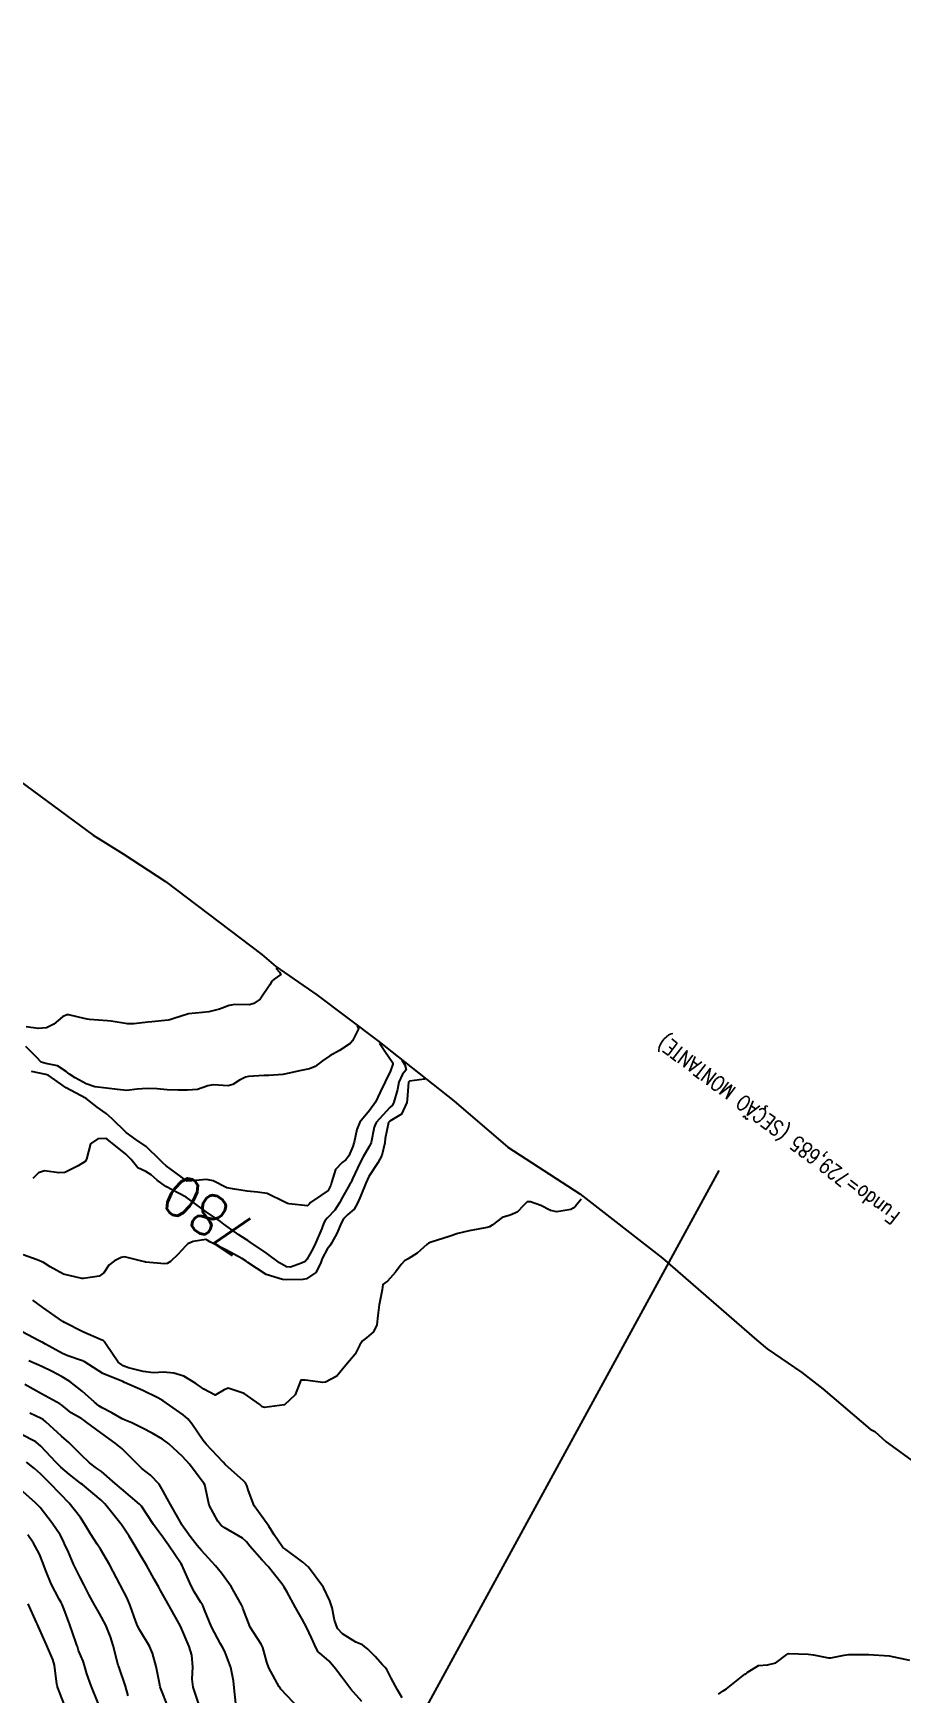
# Model space of a CAD drawing. Header units: metres. Extents: x 318500 to 325275, y 7408834 to 7428799.
# Drawn here: x 323584.1 to 323669.7, y 7421012.5 to 7421176.4 of the extents above; entities that cross this region are included whole.
import ezdxf
from ezdxf.enums import TextEntityAlignment as Align

# ---------------------------------------------------------------- set-up
doc = ezdxf.new("R2010")
doc.units = ezdxf.units.M
doc.header["$MEASUREMENT"] = 0
doc.linetypes.add('CONTINUO', pattern=[0])
for name, color, linetype in [('Area', 45, 'Continuous'), ('Cotas', 45, 'Continuous'), ('Curvas de Nivel 1m', 11, 'Continuous'), ('Curvas de Nivel 5m', 15, 'Continuous'), ('TEXTO', 45, 'Continuous'), ('Vias Primárias', 230, 'Continuous')]:
    doc.layers.add(name, color=color, linetype=linetype)
doc.styles.add('ROMANS', font='romans', dxfattribs={"height": 0.2})
doc.styles.add('Style-STANDARD', font='STANDARD.shx')

msp = doc.modelspace()

# ---------------------------------------------------------------- linework, layer by layer
at = {"layer": 'Area'}
msp.add_lwpolyline([(323582.09, 7421103), (323589.98, 7421097.19), (323592.94, 7421095.33), (323597.1, 7421092.6), (323606.61, 7421085.38), (323608.01, 7421084.22), (323612.04, 7421081.4), (323618.04, 7421076.91), (323625.58, 7421070.95), (323630.9, 7421066.38), (323638, 7421061.76), (323646.17, 7421055.4), (323655.49, 7421047.3), (323656.52, 7421046.46), (323659.94, 7421044.12), (323661.99, 7421042.5), (323666.68, 7421038.54), (323667.15, 7421038.29), (323668.25, 7421037.26), (323674.88, 7421032.47)], dxfattribs=at)
at = {"layer": 'Curvas de Nivel 1m', "flags": 128}
for points, elevation in [([(323608, 7421084.04), (323608.38, 7421083.66), (323608.49, 7421083.43), (323607.84, 7421082.96), (323607.62, 7421082.76), (323607.42, 7421082.39), (323606.46, 7421080.97), (323605.84, 7421080.54), (323605.4, 7421080.43), (323603.97, 7421080.44), (323603.4, 7421080.35), (323602.43, 7421080), (323601.39, 7421079.73), (323600.76, 7421079.68), (323599.39, 7421079.52), (323597.93, 7421079.09), (323597.53, 7421078.95), (323597.38, 7421078.92), (323595.75, 7421078.74), (323595.37, 7421078.7), (323593.97, 7421078.54), (323593.37, 7421078.55), (323591.75, 7421078.8), (323591.38, 7421078.85), (323589.6, 7421078.97), (323589.38, 7421079), (323588.52, 7421079.21), (323587.58, 7421079.43), (323587.38, 7421079.42), (323586.93, 7421079.23), (323586.1, 7421078.52), (323585.36, 7421078.14), (323584.53, 7421078.09), (323583.36, 7421078.24)], 783), ([(323616.04, 7421078.35), (323616.16, 7421078.06), (323615.58, 7421076.86), (323615.35, 7421076.6), (323614.3, 7421075.91), (323613.34, 7421075.4), (323612.61, 7421074.89), (323611.9, 7421074.32), (323611.32, 7421074.1), (323610.34, 7421073.89), (323609.31, 7421073.66), (323608.69, 7421073.56), (323607.31, 7421073.45), (323606.84, 7421073.43), (323605.31, 7421073.34), (323605.01, 7421073.28), (323604.41, 7421073), (323603.75, 7421072.56), (323603.29, 7421072.42), (323601.81, 7421072.52), (323601.29, 7421072.43), (323600.27, 7421072.07), (323599.28, 7421072), (323598.35, 7421072.01), (323597.28, 7421072.04), (323596.28, 7421072.12), (323595.29, 7421072.16), (323594.33, 7421072.09), (323593.28, 7421071.98), (323592.38, 7421072.07), (323591.29, 7421072.21), (323590.15, 7421072.33), (323589.29, 7421072.63), (323588.19, 7421073.22), (323587.65, 7421073.57), (323587.31, 7421073.85), (323586.46, 7421074.39), (323585.31, 7421074.63), (323584.83, 7421074.77), (323584.39, 7421075.26), (323583.34, 7421076.31)], 782), ([(323618.24, 7421076.65), (323618.76, 7421075.86), (323619.55, 7421074.69), (323619.57, 7421074.56), (323619.32, 7421073.91), (323618.8, 7421072.81), (323618.3, 7421071.8), (323617.86, 7421070.82), (323617.26, 7421069.99), (323616.3, 7421068.84), (323615.99, 7421068.1), (323615.75, 7421066.85), (323615.62, 7421066.45), (323615.2, 7421065.52), (323614.93, 7421065.13), (323614.55, 7421064.87), (323613.91, 7421064.15), (323613.49, 7421062.88), (323613.42, 7421062.62), (323613.16, 7421062.09), (323612.46, 7421061.59), (323611.42, 7421060.91), (323611.29, 7421060.75), (323611.14, 7421060.59), (323609.32, 7421060.76), (323609.14, 7421060.82), (323608.9, 7421060.94), (323607.15, 7421061.79), (323606.2, 7421061.93), (323605.16, 7421062.04), (323603.94, 7421062.23), (323603.16, 7421062.37), (323601.83, 7421063.03), (323601.17, 7421063.18), (323599.72, 7421063.06), (323599.23, 7421063.01), (323599.17, 7421063.05), (323599.14, 7421063.07), (323597.18, 7421064.51), (323596.88, 7421064.78), (323596.58, 7421065.1), (323595.21, 7421066.44), (323594.2, 7421067.14), (323593.23, 7421067.81), (323591.85, 7421069.16), (323591.26, 7421069.68), (323590.38, 7421070.31), (323589.27, 7421071.18), (323589.23, 7421071.2), (323587.29, 7421072.23), (323585.85, 7421073.24), (323585.53, 7421073.48), (323585.3, 7421073.53), (323583.87, 7421073.83)], 781), ([(323622.64, 7421073.26), (323622.71, 7421073.16), (323622.69, 7421073.07), (323621.2, 7421072.89), (323621.09, 7421072.78), (323620.97, 7421071.09), (323620.93, 7421070.78), (323620.42, 7421069.63), (323619.25, 7421068.93), (323619.14, 7421068.8), (323618.81, 7421067.22), (323618.75, 7421066.81), (323618.46, 7421065.55), (323618.08, 7421064.82), (323617.18, 7421063.47), (323616.89, 7421062.83), (323616.39, 7421061.6), (323616.07, 7421060.85), (323615.74, 7421060.24), (323615.12, 7421059.72), (323614.7, 7421059.28), (323614.47, 7421058.87), (323614.06, 7421057.91), (323613.49, 7421056.88), (323613.32, 7421056.64), (323613.08, 7421056.29), (323612.59, 7421055.37), (323612.41, 7421054.89), (323611.94, 7421054), (323611.04, 7421053.38), (323610.66, 7421053.29), (323609.04, 7421053.27), (323608.67, 7421053.31), (323607.04, 7421053.8), (323605.25, 7421054.99), (323605.06, 7421055.13), (323604.73, 7421055.33), (323603.08, 7421056.22), (323601.49, 7421057.03), (323601.24, 7421057.19), (323601.09, 7421057.25), (323599.84, 7421057.06), (323599.33, 7421056.82), (323599.08, 7421056.58), (323598.35, 7421055.8), (323597.59, 7421055.08), (323597.27, 7421054.87), (323597.06, 7421054.85), (323595.15, 7421055.03), (323595.06, 7421055.04), (323594.76, 7421055.12), (323593.07, 7421055.54), (323592.73, 7421055.49), (323592.07, 7421055.16), (323591.51, 7421054.71), (323591.04, 7421053.97), (323590.58, 7421053.63), (323589.03, 7421053.39), (323588.84, 7421053.4), (323587.04, 7421053.84), (323585.74, 7421054.55), (323585.06, 7421054.98), (323584.43, 7421055.26), (323583.07, 7421055.73)], 779), ([(323638.15, 7421061.22), (323638.06, 7421061.1), (323637.6, 7421060.56), (323637.36, 7421060.34), (323637.13, 7421060.22), (323635.73, 7421059.99), (323635.13, 7421060.12), (323634.15, 7421060.6), (323633.15, 7421060.98), (323632.81, 7421060.96), (323632.49, 7421060.63), (323631.82, 7421059.94), (323631.13, 7421059.64), (323630.36, 7421059.41), (323629.36, 7421058.67), (323629.11, 7421058.5), (323628.86, 7421058.43), (323627.1, 7421058.12), (323625.98, 7421057.83), (323625.1, 7421057.55), (323623.35, 7421057), (323623.09, 7421056.89), (323622.91, 7421056.75), (323621.95, 7421055.9), (323621.07, 7421055.36), (323620.7, 7421055.15), (323620.38, 7421054.79), (323619.82, 7421054.02), (323619.04, 7421053.14), (323618.83, 7421053), (323618.58, 7421052.81), (323618.5, 7421052.28), (323618.22, 7421050.81), (323618.06, 7421049.75), (323617.96, 7421048.82), (323617.66, 7421048.13), (323616.96, 7421047.56), (323616.55, 7421047.24), (323616.3, 7421046.84), (323615.84, 7421045.94), (323614.93, 7421044.85), (323614.02, 7421043.76), (323612.9, 7421043.16), (323612.66, 7421043.13), (323610.91, 7421043.38), (323610.47, 7421043.35), (323610.31, 7421042.92), (323609.91, 7421041.9), (323608.87, 7421040.93), (323606.87, 7421040.68), (323606.64, 7421040.73), (323606.41, 7421040.97), (323604.89, 7421042.06), (323603.31, 7421042.59), (323602.89, 7421042.42), (323602.03, 7421041.88), (323600.89, 7421042.46), (323600.1, 7421043.05), (323598.91, 7421043.76), (323597.95, 7421044.05), (323596.92, 7421044.15), (323595.93, 7421044.09), (323594.92, 7421044.21), (323593.47, 7421044.59), (323592.92, 7421044.79), (323592.44, 7421045.15), (323591.24, 7421046.87), (323591.06, 7421047.17), (323590.95, 7421047.27), (323590.76, 7421047.36), (323588.96, 7421048.15), (323587.13, 7421049.07), (323586.98, 7421049.16), (323586.87, 7421049.23), (323585, 7421050.55), (323584.02, 7421051.26)], 778), ([(323620.49, 7421011.99), (323620.01, 7421012.78), (323619.38, 7421013.93), (323618.97, 7421014.79), (323618.77, 7421015.04), (323618.53, 7421015.26), (323617.8, 7421016.07), (323617.08, 7421016.82), (323616.56, 7421017.22), (323615.89, 7421017.51), (323614.57, 7421018.32), (323614.1, 7421018.86), (323613.79, 7421019.67), (323613.55, 7421020.87), (323613.34, 7421021.59), (323612.71, 7421022.88), (323612.63, 7421023), (323611.24, 7421024.9), (323610.67, 7421025.4), (323608.98, 7421026.63), (323608.69, 7421026.85), (323608.62, 7421026.93), (323607.84, 7421028.08), (323607.31, 7421028.95), (323606.72, 7421029.78), (323605.88, 7421030.97), (323605.29, 7421032.45), (323605.15, 7421032.98), (323605.01, 7421033.22), (323604.77, 7421033.45), (323603.05, 7421035.01), (323602.79, 7421035.26), (323601.12, 7421037.04), (323600.83, 7421037.4), (323599.7, 7421039.06), (323599.33, 7421039.53), (323598.86, 7421039.94), (323597.22, 7421041.09), (323596.87, 7421041.32), (323596.36, 7421041.61), (323594.89, 7421042.35), (323593.08, 7421043.15), (323592.9, 7421043.22), (323592.79, 7421043.26), (323590.91, 7421044.02), (323589.07, 7421045.2), (323588.99, 7421045.26), (323588.93, 7421045.28), (323587.48, 7421045.77), (323586.94, 7421046), (323585.28, 7421046.91), (323584.95, 7421047.1), (323584.85, 7421047.15), (323584.64, 7421047.25), (323582.96, 7421048.12)], 777), ([(323616.48, 7421011.63), (323615.4, 7421012.84), (323614.52, 7421014.03), (323613.91, 7421014.86), (323613.28, 7421015.61), (323612.54, 7421016.24), (323612.19, 7421016.53), (323611.98, 7421016.89), (323611.53, 7421017.93), (323611.06, 7421018.9), (323610.59, 7421019.77), (323609.93, 7421020.92), (323609.13, 7421022.42), (323608.83, 7421022.93), (323608.63, 7421023.21), (323607.24, 7421024.95), (323606.67, 7421025.59), (323605.45, 7421026.98), (323605.1, 7421027.39), (323604.7, 7421027.75), (323602.89, 7421028.83), (323602.71, 7421028.94), (323602.66, 7421028.96), (323602.62, 7421029.01), (323602.28, 7421029.45), (323601.41, 7421031.03), (323601.06, 7421032.74), (323600.99, 7421033.04), (323600.91, 7421033.18), (323600.77, 7421033.35), (323600.05, 7421034.32), (323599.47, 7421035.06), (323598.8, 7421035.82), (323597.45, 7421037.08), (323596.83, 7421037.53), (323595.8, 7421038.14), (323594.84, 7421038.64), (323593.8, 7421039.14), (323593.12, 7421039.41), (323592.85, 7421039.54), (323591.83, 7421040.13), (323590.86, 7421040.63), (323590.53, 7421040.83), (323590.11, 7421041.18), (323588.89, 7421042.27), (323587.66, 7421043.22), (323586.91, 7421043.69), (323585.94, 7421044.21), (323584.92, 7421044.7), (323583.61, 7421045.27)], 776), ([(323604.04, 7421011.44), (323603.9, 7421013), (323603.82, 7421013.69), (323603.55, 7421015), (323602.96, 7421016.59), (323602.74, 7421017.01), (323602.55, 7421017.33), (323601.65, 7421019.02), (323600.96, 7421020.68), (323600.84, 7421021.04), (323600.76, 7421021.19), (323600.61, 7421021.42), (323599.99, 7421022.42), (323599.66, 7421023.05), (323598.87, 7421024.85), (323598.76, 7421025.07), (323598.66, 7421025.23), (323597.41, 7421027.08), (323596.7, 7421028.08), (323596.25, 7421028.65), (323595.93, 7421029.1), (323594.74, 7421030.93), (323594.56, 7421031.12), (323592.76, 7421032.63), (323592.14, 7421033.16), (323590.78, 7421034.33), (323590.29, 7421034.68), (323589.6, 7421035.19), (323588.8, 7421035.99), (323587.57, 7421037.22), (323586.83, 7421037.85), (323585.29, 7421039.25), (323585.06, 7421039.45), (323584.85, 7421039.57), (323583.72, 7421040.12)], 774), ([(323600.47, 7421011.19), (323599.83, 7421013.05), (323599.73, 7421013.83), (323599.81, 7421015.05), (323599.71, 7421016.22), (323599.46, 7421017.06), (323598.58, 7421019.07), (323597.49, 7421021.08), (323596.63, 7421022.6), (323596.44, 7421022.91), (323596.34, 7421023.09), (323596.01, 7421023.72), (323595.23, 7421025.11), (323594.67, 7421026.03), (323594.03, 7421027.13), (323593.53, 7421027.97), (323592.74, 7421029.15), (323592.71, 7421029.19), (323591.11, 7421031.17), (323590.75, 7421031.53), (323588.92, 7421033.05), (323588.77, 7421033.17), (323588.73, 7421033.2), (323587.62, 7421034.06), (323586.79, 7421034.76), (323586.31, 7421035.23), (323584.81, 7421036.85), (323584.3, 7421037.26), (323582.83, 7421038.03)], 773), ([(323597.38, 7421011.08), (323596.61, 7421012.97), (323596.58, 7421013.09), (323596.51, 7421013.45), (323596.18, 7421015.1), (323595.84, 7421016.4), (323595.54, 7421017.11), (323594.57, 7421018.68), (323594.35, 7421019.12), (323594.19, 7421019.52), (323593.61, 7421021.13), (323593.32, 7421021.84), (323592.63, 7421023.15), (323591.58, 7421025.16), (323590.68, 7421026.67), (323590.36, 7421027.17), (323589.72, 7421028.2), (323589.12, 7421029.19), (323588.72, 7421029.79), (323587.6, 7421031.22), (323586.75, 7421032.12), (323585.66, 7421033.24), (323584.78, 7421034.11), (323584.17, 7421034.64), (323583.4, 7421035.27)], 772), ([(323593.42, 7421012.2), (323593.18, 7421013.14), (323592.53, 7421014.99), (323592.47, 7421015.15), (323592.44, 7421015.24), (323591.96, 7421017.16), (323591.69, 7421018.03), (323591.21, 7421019.16), (323590.6, 7421020.33), (323590.09, 7421021.18), (323589.57, 7421022.14), (323589.04, 7421023.19), (323588.64, 7421023.96), (323588.04, 7421025.21), (323587.53, 7421026.37), (323587.15, 7421027.22), (323587, 7421027.54), (323586.7, 7421028.09), (323585.94, 7421029.24), (323584.73, 7421030.8), (323584.29, 7421031.26), (323582.76, 7421032.6)], 771), ([(323587.18, 7421011.22), (323586.5, 7421012.99), (323586.42, 7421013.23), (323586.39, 7421013.34), (323586.16, 7421015.23), (323586, 7421015.77), (323585.35, 7421017.24), (323584.58, 7421019.02), (323584.48, 7421019.25), (323584.39, 7421019.45), (323583.55, 7421021.27)], 769), ([(323651.69, 7421012.36), (323652.16, 7421012.7), (323652.51, 7421012.9), (323653.32, 7421013.54), (323654.32, 7421014.32), (323654.44, 7421014.41), (323654.53, 7421014.49), (323655.66, 7421015.19), (323656.54, 7421015.27), (323657.38, 7421015.45), (323658.44, 7421016.27), (323658.56, 7421016.34), (323658.66, 7421016.37), (323660.56, 7421016.31), (323661.08, 7421016.23), (323662.56, 7421015.96), (323662.81, 7421015.96), (323664.1, 7421016.2), (323664.56, 7421016.27), (323664.66, 7421016.28), (323666.56, 7421016.29), (323668.56, 7421016.14), (323670.55, 7421015.72)], 778)]:
    msp.add_lwpolyline(points, dxfattribs=dict(at, elevation=elevation))
at = {"layer": 'Curvas de Nivel 5m', "flags": 128}
for points, elevation in [([(323620.44, 7421074.96), (323620.74, 7421074.51), (323620.88, 7421074), (323620.52, 7421073.58), (323620.14, 7421072.79), (323620.01, 7421072.07), (323619.67, 7421070.8), (323619.53, 7421070.53), (323619.26, 7421070.27), (323617.92, 7421068.82), (323617.7, 7421068.36), (323617.41, 7421066.83), (323617.36, 7421066.68), (323617.21, 7421066.44), (323616.61, 7421065.43), (323616.32, 7421064.84), (323615.57, 7421063.25), (323615.4, 7421062.86), (323615.32, 7421062.7), (323615.16, 7421062.43), (323614.57, 7421061.44), (323614.29, 7421060.87), (323613.84, 7421060.16), (323613.12, 7421059.38), (323612.86, 7421059.14), (323612.73, 7421058.89), (323612.56, 7421058.34), (323611.93, 7421056.9), (323611.66, 7421056.33), (323611.07, 7421055.28), (323610.89, 7421055.08), (323610.55, 7421054.92), (323609.45, 7421054.53), (323609.05, 7421054.56), (323608.36, 7421054.94), (323607.07, 7421055.89), (323605.48, 7421056.98), (323605.25, 7421057.15), (323605.09, 7421057.25), (323604.36, 7421057.73), (323603.11, 7421058.6), (323602.87, 7421058.78), (323602.55, 7421059.02), (323601.12, 7421059.98), (323599.64, 7421061.06), (323599.15, 7421061.42), (323598.4, 7421061.83), (323597.16, 7421062.48), (323596.28, 7421063.1), (323595.7, 7421063.64), (323595.18, 7421063.98), (323594.38, 7421064.33), (323593.73, 7421065.14), (323593.2, 7421065.69), (323591.36, 7421067.17), (323591.22, 7421067.24), (323590.44, 7421067.18), (323589.72, 7421066.69), (323589.32, 7421065.2), (323589.19, 7421064.96), (323588.48, 7421064.51), (323587.18, 7421063.86), (323586.59, 7421063.83), (323585.17, 7421064.04), (323584.57, 7421063.85), (323584, 7421063.27)], 780), ([(323610.34, 7421010.91), (323608.5, 7421012.86), (323608.45, 7421012.93), (323608.35, 7421013.09), (323607.31, 7421014.95), (323607.11, 7421015.52), (323606.73, 7421016.96), (323606.55, 7421017.29), (323605.48, 7421018.98), (323604.75, 7421020.85), (323604.7, 7421020.99), (323604.68, 7421021.06), (323604.61, 7421021.18), (323603.59, 7421023), (323602.65, 7421024.32), (323602.06, 7421025.02), (323600.68, 7421026.54), (323600.24, 7421027.05), (323599.56, 7421027.92), (323598.74, 7421029.07), (323598.71, 7421029.11), (323597.59, 7421031.08), (323596.76, 7421032.65), (323596.48, 7421033.09), (323595.64, 7421033.97), (323594.79, 7421034.64), (323594.53, 7421034.86), (323594.27, 7421035.13), (323592.81, 7421036.62), (323592.15, 7421037.16), (323590.83, 7421038.09), (323589.34, 7421039.19), (323589.06, 7421039.4), (323588.85, 7421039.53), (323587.8, 7421040.15), (323586.87, 7421040.88), (323586.67, 7421041.03), (323586.33, 7421041.24), (323584.88, 7421042.02), (323583.24, 7421042.93)], 775), ([(323590.47, 7421011.48), (323589.76, 7421013.18), (323589.34, 7421014.36), (323589.12, 7421015.19), (323588.97, 7421015.63), (323588.54, 7421016.67), (323588.41, 7421017.06), (323588.36, 7421017.2), (323588.25, 7421017.51), (323587.68, 7421019.21), (323587.11, 7421020.72), (323586.9, 7421021.23), (323586.8, 7421021.42), (323586.62, 7421021.74), (323585.82, 7421023.24), (323585.25, 7421024.65), (323585.04, 7421025.25), (323584.67, 7421026.18), (323584.08, 7421027.26), (323583.53, 7421028.1)], 770)]:
    msp.add_lwpolyline(points, dxfattribs=dict(at, elevation=elevation))
at = {"layer": 'TEXTO', "linetype": 'CONTINUO'}
msp.add_polyline3d([(323527.13, 7420835.57, 0), (323651.76, 7421064.05, 0)], dxfattribs=at)
at = {"layer": 'Vias Primárias'}
for points in [[(323715.64, 7420145.55, 0), (323709.04, 7420132.94)], [(323831.09, 7420001.79, 0), (323833.84, 7420008.44, 0.220888)], [(323205.07, 7420933.77, 0), (323207.3, 7420931.93, 0.020742), (323210.31, 7420929.65), (323213.33, 7420928.87), (323214.56, 7420929.48), (323216.06, 7420926.78), (323213.87, 7420925.31), (323213.87, 7420924.56), (323218.07, 7420917.64), (323222.11, 7420910.97), (323227.38, 7420903.13), (323230.22, 7420898.98, 0.38291), (323236.45, 7420897.46), (323249.5, 7420903.93), (323257.59, 7420907.84)]]:
    msp.add_lwpolyline(points, format="xyb", dxfattribs=at)

# ---------------------------------------------------------------- texts
at = {"layer": 'Cotas', "style": 'Style-STANDARD'}
msp.add_text('780', height=4, rotation=145.9157, dxfattribs=at).set_placement((323601.37, 7421059.69, 780), align=Align.MIDDLE_CENTER)
at = {"layer": 'TEXTO', "style": 'ROMANS', "width": 0.8}
msp.add_text('Fundo=729,685 (SEÇÃO MONTANTE)', height=1.5, rotation=142.7338, dxfattribs=at).set_placement((323669.73, 7421059.83))

doc.saveas('drawing.dxf')
